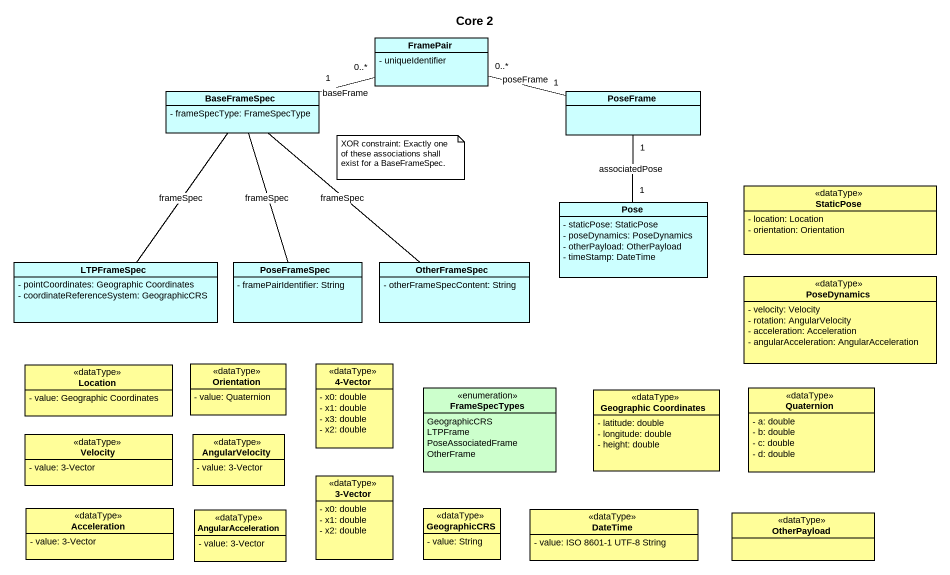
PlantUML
@startuml
title Core 2
hide circle
hide empty members
skinparam classAttributeIconSize 0
class FramePair #CCFFFF {
  - uniqueIdentifier
}
class BaseFrameSpec #CCFFFF {
  - frameSpecType: FrameSpecType
}
class PoseFrame #CCFFFF
class StaticPose <<dataType>> #FFFE99 {
  - location: Location
  - orientation: Orientation
}
class Pose #CCFFFF {
  - staticPose: StaticPose
  - poseDynamics: PoseDynamics
  - otherPayload: OtherPayload
  - timeStamp: DateTime
}
class LTPFrameSpec #CCFFFF {
  - pointCoordinates: Geographic Coordinates
  - coordinateReferenceSystem: GeographicCRS
}
class PoseFrameSpec #CCFFFF {
  - framePairIdentifier: String
}
class OtherFrameSpec #CCFFFF {
  - otherFrameSpecContent: String
}
class PoseDynamics <<dataType>> #FFFE99 {
  - velocity: Velocity
  - rotation: AngularVelocity
  - acceleration: Acceleration
  - angularAcceleration: AngularAcceleration
}
class Location <<dataType>> #FFFE99 {
  - value: Geographic Coordinates
}
class Orientation <<dataType>> #FFFE99 {
  - value: Quaternion
}
class "4-Vector" as c4_Vector <<dataType>> #FFFE99 {
  - x0: double
  - x1: double
  - x3: double
  - x2: double
}
enum FrameSpecTypes #CCFFCC {
  GeographicCRS
  LTPFrame
  PoseAssociatedFrame
  OtherFrame
}
class "Geographic Coordinates" as Geographic_Coordinates <<dataType>> #FFFE99 {
  - latitude: double
  - longitude: double
  - height: double
}
class Quaternion <<dataType>> #FFFE99 {
  - a: double
  - b: double
  - c: double
  - d: double
}
class Velocity <<dataType>> #FFFE99 {
  - value: 3-Vector
}
class AngularVelocity <<dataType>> #FFFE99 {
  - value: 3-Vector
}
class "3-Vector" as c3_Vector <<dataType>> #FFFE99 {
  - x0: double
  - x1: double
  - x2: double
}
class Acceleration <<dataType>> #FFFE99 {
  - value: 3-Vector
}
class AngularAcceleration <<dataType>> #FFFE99 {
  - value: 3-Vector
}
class GeographicCRS <<dataType>> #FFFE99 {
  - value: String
}
class DateTime <<dataType>> #FFFE99 {
  - value: ISO 8601-1 UTF-8 String
}
class OtherPayload <<dataType>> #FFFE99
BaseFrameSpec "1" -right- "0..*" FramePair : baseFrame
PoseFrame "1" -left- "0..*" FramePair : poseFrame
Pose "1" -up- "1" PoseFrame : associatedPose
LTPFrameSpec -up- BaseFrameSpec : frameSpec
PoseFrameSpec -up- BaseFrameSpec : frameSpec
OtherFrameSpec -up- BaseFrameSpec : frameSpec
note as N1
  XOR constraint: Exactly one of these associations shall exist for a BaseFrameSpec.
end note
@enduml
